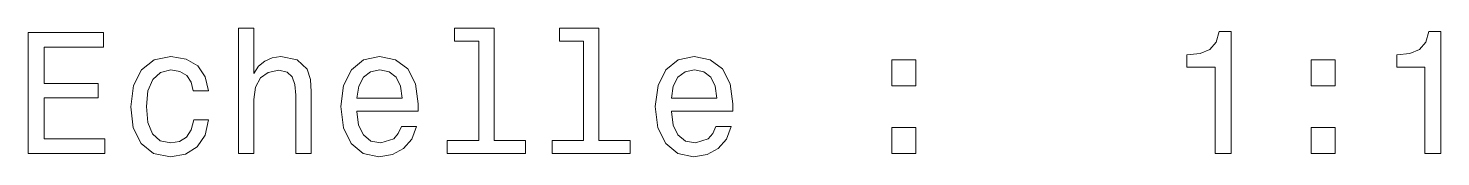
# Model space of a CAD drawing. Extents: x 0 to 297, y 0 to 210.
# Drawn here: x 100.84 to 141.73, y 103.06 to 106.78 of the extents above; entities that cross this region are included whole.
import ezdxf

# ---------------------------------------------------------------- set-up
doc = ezdxf.new("R2010")
doc.units = 0

msp = doc.modelspace()

# ---------------------------------------------------------------- linework, layer by layer
at = {"color": 7, "lineweight": 13}
for points in [[(106.926559, 103.158508), (107.370361, 103.158508), (107.370361, 104.721909), (107.415749, 105.079979), (107.562004, 105.342224), (107.788948, 105.503609), (108.091545, 105.564125), (108.333618, 105.513695), (108.484917, 105.377525), (108.560562, 105.150581), (108.585777, 104.847992), (108.585777, 103.158508), (109.029587, 103.158508), (109.029587, 104.938766), (109.009407, 105.296837), (108.918633, 105.594391), (108.621078, 105.866722), (108.157104, 105.96254), (107.904945, 105.927238), (107.688087, 105.831421), (107.506531, 105.680122), (107.370361, 105.473351), (107.370361, 106.779549), (106.926559, 106.779549)], [(113.881165, 106.406349), (113.881165, 103.531708), (112.968346, 103.531708), (112.968346, 103.158508), (115.23275, 103.158508), (115.23275, 103.531708), (114.324974, 103.531708), (114.324974, 106.779549), (113.185204, 106.779549), (113.185204, 106.406349)], [(116.917191, 106.406349), (116.917191, 103.531708), (116.004364, 103.531708), (116.004364, 103.158508), (118.268776, 103.158508), (118.268776, 103.531708), (117.360992, 103.531708), (117.360992, 106.779549), (116.221222, 106.779549), (116.221222, 106.406349)], [(100.839378, 103.158508), (103.058403, 103.158508), (103.058403, 103.582138), (101.30336, 103.582138), (101.30336, 104.767296), (102.86676, 104.767296), (102.86676, 105.185883), (101.30336, 105.185883), (101.30336, 106.234879), (103.018059, 106.234879), (103.018059, 106.658508), (100.839378, 106.658508)], [(135.203934, 103.158508), (135.662872, 103.158508), (135.662872, 106.683723), (135.319931, 106.683723), (135.229156, 106.376091), (135.047592, 106.169312), (134.770218, 106.048279), (134.386932, 106.007935), (134.386932, 105.649864), (135.203934, 105.649864)], [(141.27597, 103.158508), (141.734909, 103.158508), (141.734909, 106.683723), (141.391968, 106.683723), (141.301193, 106.376091), (141.119629, 106.169312), (140.842255, 106.048279), (140.458969, 106.007935), (140.458969, 105.649864), (141.27597, 105.649864)], [(105.615318, 104.969025), (106.054077, 104.969025), (105.963303, 105.372482), (105.746445, 105.690208), (105.408546, 105.886894), (104.969788, 105.96254), (104.485634, 105.861679), (104.117477, 105.579254), (103.88549, 105.120323), (103.804802, 104.505051), (103.880447, 103.894821), (104.107391, 103.440926), (104.465462, 103.158508), (104.954659, 103.062691), (105.388374, 103.138336), (105.726273, 103.350151), (105.95826, 103.683006), (106.05912, 104.126808), (105.63549, 104.126808), (105.559845, 103.844391), (105.418633, 103.632568), (105.216904, 103.50145), (104.969788, 103.461105), (104.662148, 103.526665), (104.440247, 103.728394), (104.304077, 104.056206), (104.25869, 104.52018), (104.304077, 104.974068), (104.44529, 105.30188), (104.672234, 105.503609), (104.969788, 105.574211), (105.232033, 105.528824), (105.428719, 105.412834), (105.559845, 105.221191)], [(110.350906, 104.38401), (112.126129, 104.38401), (112.131165, 104.590782), (112.050476, 105.170753), (111.828575, 105.604477), (111.475548, 105.866722), (111.006531, 105.96254), (110.547592, 105.861679), (110.194565, 105.579254), (109.967621, 105.120323), (109.886932, 104.515137), (109.962578, 103.894821), (110.189529, 103.440926), (110.537506, 103.158508), (110.991402, 103.062691), (111.384773, 103.12825), (111.707535, 103.299721), (111.944565, 103.572052), (112.080734, 103.935165), (111.641975, 103.935165), (111.551193, 103.733437), (111.420074, 103.582138), (111.046875, 103.461105), (110.759407, 103.516579), (110.542549, 103.693092), (110.401344, 103.980553), (110.350906, 104.368881)], [(119.458977, 104.38401), (121.234192, 104.38401), (121.239235, 104.590782), (121.158546, 105.170753), (120.936646, 105.604477), (120.583618, 105.866722), (120.114594, 105.96254), (119.655663, 105.861679), (119.302643, 105.579254), (119.075691, 105.120323), (118.995003, 104.515137), (119.070648, 103.894821), (119.297592, 103.440926), (119.645576, 103.158508), (120.099472, 103.062691), (120.492844, 103.12825), (120.815605, 103.299721), (121.052643, 103.572052), (121.188805, 103.935165), (120.750046, 103.935165), (120.659264, 103.733437), (120.528145, 103.582138), (120.154945, 103.461105), (119.867477, 103.516579), (119.65062, 103.693092), (119.509415, 103.980553), (119.458977, 104.368881)], [(110.350906, 104.75721), (110.406387, 105.105194), (110.542549, 105.362396), (110.749321, 105.518738), (111.02166, 105.574211), (111.288948, 105.518738), (111.49572, 105.362396), (111.621803, 105.105194), (111.667191, 104.75721)], [(119.458977, 104.75721), (119.51445, 105.105194), (119.65062, 105.362396), (119.857391, 105.518738), (120.12973, 105.574211), (120.397018, 105.518738), (120.60379, 105.362396), (120.729874, 105.105194), (120.775261, 104.75721)], [(125.838661, 105.11528), (126.534622, 105.11528), (126.534622, 105.866722), (125.838661, 105.866722)], [(137.982758, 105.11528), (138.678711, 105.11528), (138.678711, 105.866722), (137.982758, 105.866722)], [(125.838661, 103.158508), (126.534622, 103.158508), (126.534622, 103.90995), (125.838661, 103.90995)], [(137.982758, 103.158508), (138.678711, 103.158508), (138.678711, 103.90995), (137.982758, 103.90995)]]:
    msp.add_lwpolyline(points, close=True, dxfattribs=at)

doc.saveas('drawing.dxf')
